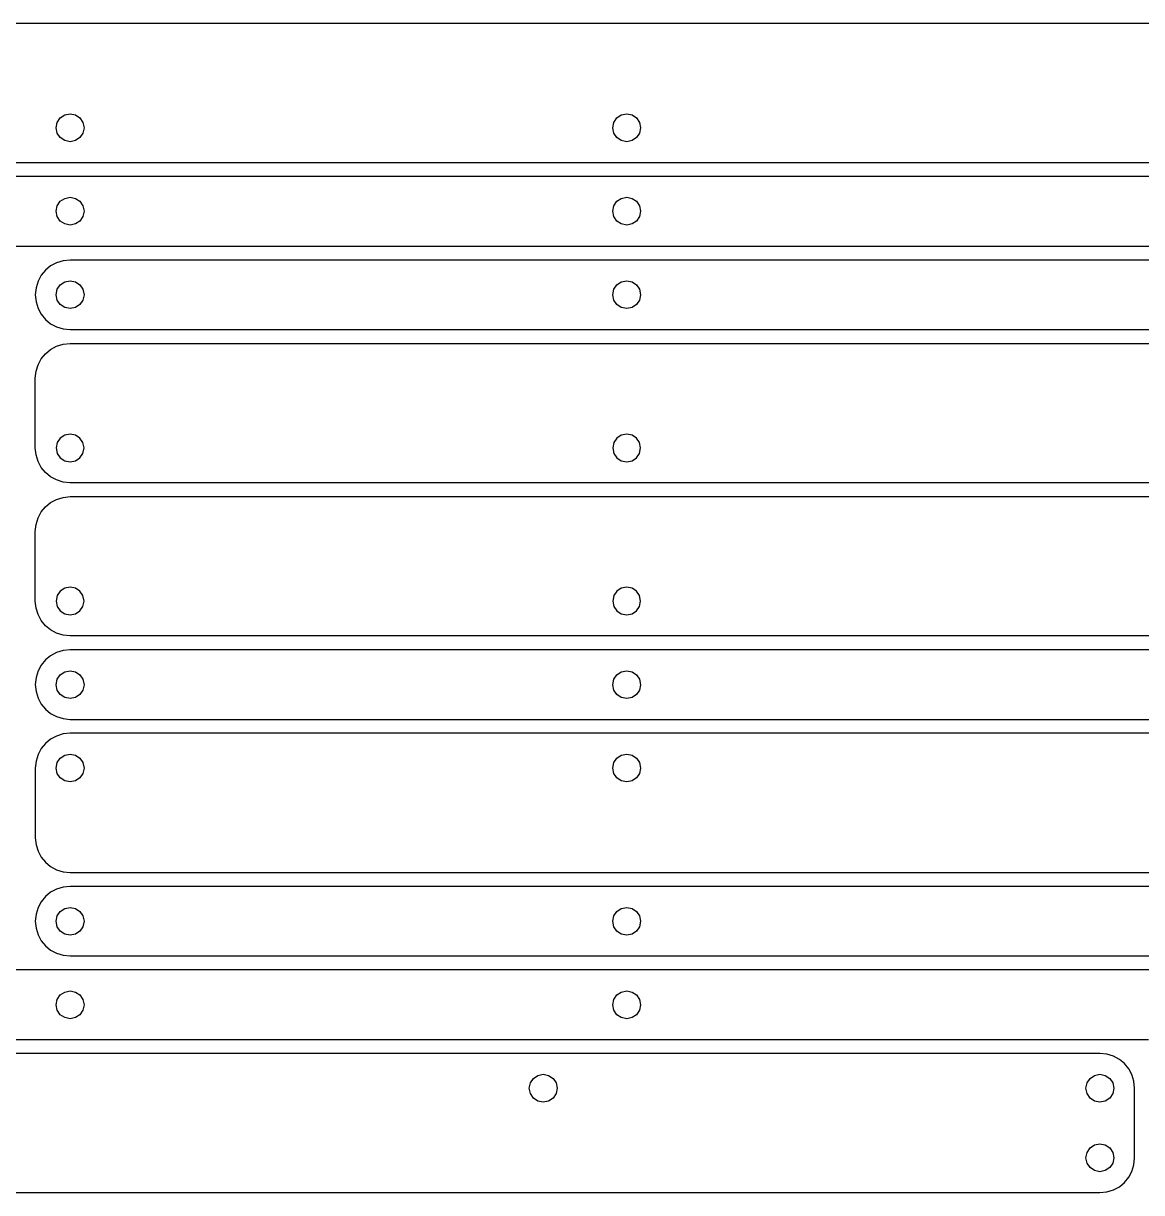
# Model space of a CAD drawing. Extents: x -2300 to 2026, y -6513 to 1502.
# Drawn here: x -1698.6 to -1537.8, y 1334.2 to 1502.2 of the extents above; entities that cross this region are included whole.
import ezdxf

# ---------------------------------------------------------------- set-up
doc = ezdxf.new("R2010")
doc.units = 0

msp = doc.modelspace()

# ---------------------------------------------------------------- linework, layer by layer
at = {"layer": 'Layer 1'}
for p, q in [((-1531.85041, 1502.24019), (-1771.85, 1502.24)), ((-1693.692481, 1488.018414), (-1693.263897, 1488.654088)), ((-1693.263897, 1488.654088), (-1692.628172, 1489.082659)), ((-1692.628172, 1489.082659), (-1691.8496, 1489.2399)), ((-1691.8496, 1489.2399), (-1691.070959, 1489.082782)), ((-1691.8496, 1489.2399), (-1691.8496, 1489.2399)), ((-1691.070959, 1489.082782), (-1690.435107, 1488.654249)), ((-1690.435107, 1488.654249), (-1690.006439, 1488.018535)), ((-1613.692093, 1488.018414), (-1613.263684, 1488.654088)), ((-1613.263684, 1488.654088), (-1612.628176, 1489.082659)), ((-1612.628176, 1489.082659), (-1611.8498, 1489.2399)), ((-1611.8498, 1489.2399), (-1611.071125, 1489.082782)), ((-1611.8498, 1489.2399), (-1611.8498, 1489.2399)), ((-1611.071125, 1489.082782), (-1610.435197, 1488.654249)), ((-1610.435197, 1488.654249), (-1610.006454, 1488.018535)), ((-1693.84963, 1487.23987), (-1693.692481, 1488.018414)), ((-1693.692328, 1486.461518), (-1693.84963, 1487.23987)), ((-1689.84935, 1487.23987), (-1690.006564, 1486.461391)), ((-1690.006439, 1488.018535), (-1689.84935, 1487.23987)), ((-1613.84917, 1487.23987), (-1613.692093, 1488.018414)), ((-1613.691971, 1486.461518), (-1613.84917, 1487.23987)), ((-1609.84933, 1487.23987), (-1610.006578, 1486.461391)), ((-1610.006454, 1488.018535), (-1609.84933, 1487.23987)), ((-1693.263653, 1485.825848), (-1693.692328, 1486.461518)), ((-1692.627959, 1485.397236), (-1693.263653, 1485.825848)), ((-1691.8496, 1485.24006), (-1692.627959, 1485.397236)), ((-1691.071086, 1485.397112), (-1691.8496, 1485.24006)), ((-1690.435275, 1485.82568), (-1691.071086, 1485.397112)), ((-1690.006564, 1486.461391), (-1690.435275, 1485.82568)), ((-1613.263522, 1485.825848), (-1613.691971, 1486.461518)), ((-1612.628056, 1485.397236), (-1613.263522, 1485.825848)), ((-1611.8498, 1485.24006), (-1612.628056, 1485.397236)), ((-1611.071252, 1485.397112), (-1611.8498, 1485.24006)), ((-1610.435365, 1485.82568), (-1611.071252, 1485.397112)), ((-1610.006578, 1486.461391), (-1610.435365, 1485.82568)), ((-1771.84981, 1482.23981), (-1531.85, 1482.24)), ((-1531.85, 1480.23994), (-1771.85, 1480.24)), ((-1693.263897, 1476.672047), (-1692.628172, 1477.100619)), ((-1692.628172, 1477.100619), (-1691.8496, 1477.25786)), ((-1691.8496, 1477.25786), (-1691.070959, 1477.100742)), ((-1691.8496, 1477.25786), (-1691.8496, 1477.25786)), ((-1691.070959, 1477.100742), (-1690.435107, 1476.67221)), ((-1613.263684, 1476.672047), (-1612.628176, 1477.100619)), ((-1612.628176, 1477.100619), (-1611.8498, 1477.25786)), ((-1611.8498, 1477.25786), (-1611.071125, 1477.100742)), ((-1611.8498, 1477.25786), (-1611.8498, 1477.25786)), ((-1611.071125, 1477.100742), (-1610.435197, 1476.67221)), ((-1693.84963, 1475.25783), (-1693.692481, 1476.036374)), ((-1693.692328, 1474.479478), (-1693.84963, 1475.25783)), ((-1693.692481, 1476.036374), (-1693.263897, 1476.672047)), ((-1690.435107, 1476.67221), (-1690.006439, 1476.036495)), ((-1689.84935, 1475.25783), (-1690.006564, 1474.479351)), ((-1690.006439, 1476.036495), (-1689.84935, 1475.25783)), ((-1613.84917, 1475.25783), (-1613.692093, 1476.036374)), ((-1613.691971, 1474.479478), (-1613.84917, 1475.25783)), ((-1613.692093, 1476.036374), (-1613.263684, 1476.672047)), ((-1610.435197, 1476.67221), (-1610.006454, 1476.036495)), ((-1609.84933, 1475.25783), (-1610.006578, 1474.479351)), ((-1610.006454, 1476.036495), (-1609.84933, 1475.25783)), ((-1693.263653, 1473.843808), (-1693.692328, 1474.479478)), ((-1692.627959, 1473.415196), (-1693.263653, 1473.843808)), ((-1691.8496, 1473.25802), (-1692.627959, 1473.415196)), ((-1691.071086, 1473.415072), (-1691.8496, 1473.25802)), ((-1690.435275, 1473.84364), (-1691.071086, 1473.415072)), ((-1690.006564, 1474.479351), (-1690.435275, 1473.84364)), ((-1613.263522, 1473.843808), (-1613.691971, 1474.479478)), ((-1612.628056, 1473.415196), (-1613.263522, 1473.843808)), ((-1611.8498, 1473.25802), (-1612.628056, 1473.415196)), ((-1611.071252, 1473.415072), (-1611.8498, 1473.25802)), ((-1610.435365, 1473.84364), (-1611.071252, 1473.415072)), ((-1610.006578, 1474.479351), (-1610.435365, 1473.84364)), ((-1771.85, 1470.24006), (-1531.85, 1470.24)), ((-1695.388935, 1466.77869), (-1695.998533, 1466.039249)), ((-1694.649482, 1467.388297), (-1695.388935, 1466.77869)), ((-1693.799975, 1467.848258), (-1694.649482, 1467.388297)), ((-1692.860214, 1468.138763), (-1693.799975, 1467.848258)), ((-1691.85, 1468.24), (-1692.860214, 1468.138763)), ((-1531.85, 1468.23972), (-1691.85, 1468.24)), ((-1696.458475, 1465.189785), (-1696.748961, 1464.250108)), ((-1695.998533, 1466.039249), (-1696.458475, 1465.189785)), ((-1693.264297, 1464.672047), (-1692.628572, 1465.100681)), ((-1692.628572, 1465.100681), (-1691.85, 1465.25786)), ((-1691.85, 1465.25786), (-1691.071421, 1465.100742)), ((-1691.85, 1465.25786), (-1691.85, 1465.25786)), ((-1691.071421, 1465.100742), (-1690.435507, 1464.67221)), ((-1613.264202, 1464.672047), (-1612.628683, 1465.100681)), ((-1612.628683, 1465.100681), (-1611.8504, 1465.25786)), ((-1611.8504, 1465.25786), (-1611.071605, 1465.100742)), ((-1611.8504, 1465.25786), (-1611.8504, 1465.25786)), ((-1611.071605, 1465.100742), (-1610.435636, 1464.67221)), ((-1696.748961, 1464.250108), (-1696.85019, 1463.24003)), ((-1693.85003, 1463.25783), (-1693.692881, 1464.036312)), ((-1693.692881, 1464.036312), (-1693.264297, 1464.672047)), ((-1690.435507, 1464.67221), (-1690.006777, 1464.036495)), ((-1690.006777, 1464.036495), (-1689.84975, 1463.25783)), ((-1613.84977, 1463.25783), (-1613.692662, 1464.036312)), ((-1613.692662, 1464.036312), (-1613.264202, 1464.672047)), ((-1610.435636, 1464.67221), (-1610.006931, 1464.036495)), ((-1610.006931, 1464.036495), (-1609.84993, 1463.25783)), ((-1696.85019, 1463.24003), (-1696.748952, 1462.229898)), ((-1696.748952, 1462.229898), (-1696.458444, 1461.290217)), ((-1693.692758, 1462.479478), (-1693.85003, 1463.25783)), ((-1693.264135, 1461.843808), (-1693.692758, 1462.479478)), ((-1692.628452, 1461.415196), (-1693.264135, 1461.843808)), ((-1690.435675, 1461.843723), (-1691.071486, 1461.415164)), ((-1690.006964, 1462.479382), (-1690.435675, 1461.843723)), ((-1689.84975, 1463.25783), (-1690.006964, 1462.479382)), ((-1613.692478, 1462.479478), (-1613.84977, 1463.25783)), ((-1613.26404, 1461.843808), (-1613.692478, 1462.479478)), ((-1612.628625, 1461.415196), (-1613.26404, 1461.843808)), ((-1610.4358, 1461.843723), (-1611.071666, 1461.415164)), ((-1610.007117, 1462.479382), (-1610.4358, 1461.843723)), ((-1609.84993, 1463.25783), (-1610.007117, 1462.479382)), ((-1696.458444, 1461.290217), (-1695.998475, 1460.440784)), ((-1695.998475, 1460.440784), (-1695.388852, 1459.701397)), ((-1691.85, 1461.25802), (-1692.628452, 1461.415196)), ((-1691.071486, 1461.415164), (-1691.85, 1461.25802)), ((-1611.8504, 1461.25802), (-1612.628625, 1461.415196)), ((-1611.071666, 1461.415164), (-1611.8504, 1461.25802)), ((-1695.388852, 1459.701397), (-1694.649385, 1459.091856)), ((-1694.649385, 1459.091856), (-1693.799882, 1458.631957)), ((-1693.799882, 1458.631957), (-1692.860151, 1458.341499)), ((-1692.860151, 1458.341499), (-1691.85, 1458.24028)), ((-1691.85, 1458.24028), (-1531.85, 1458.24)), ((-1695.388992, 1454.778853), (-1694.649646, 1455.388475)), ((-1694.649646, 1455.388475), (-1693.800249, 1455.848444)), ((-1693.800249, 1455.848444), (-1692.860592, 1456.138952)), ((-1692.860592, 1456.138952), (-1691.85047, 1456.24019)), ((-1691.85047, 1456.24019), (-1531.85, 1456.24)), ((-1696.458357, 1453.189882), (-1695.998494, 1454.039385)), ((-1695.998494, 1454.039385), (-1695.388992, 1454.778853)), ((-1696.85, 1451.24), (-1696.748791, 1452.250151)), ((-1696.748791, 1452.250151), (-1696.458357, 1453.189882)), ((-1696.84953, 1441.24019), (-1696.85, 1451.24)), ((-1691.8504, 1443.2397), (-1692.629041, 1443.082585)), ((-1691.071828, 1443.082556), (-1691.8504, 1443.2397)), ((-1691.8504, 1443.2397), (-1691.8504, 1443.2397)), ((-1611.85, 1443.2397), (-1612.628641, 1443.082585)), ((-1611.071532, 1443.082556), (-1611.85, 1443.2397)), ((-1611.85, 1443.2397), (-1611.85, 1443.2397)), ((-1693.693561, 1442.018428), (-1693.85065, 1441.23989)), ((-1693.264892, 1442.654077), (-1693.693561, 1442.018428)), ((-1692.629041, 1443.082585), (-1693.264892, 1442.654077)), ((-1690.436103, 1442.653998), (-1691.071828, 1443.082556)), ((-1690.007519, 1442.018338), (-1690.436103, 1442.653998)), ((-1689.85037, 1441.23989), (-1690.007519, 1442.018338)), ((-1613.693161, 1442.018428), (-1613.85025, 1441.23989)), ((-1613.264492, 1442.654077), (-1613.693161, 1442.018428)), ((-1612.628641, 1443.082585), (-1613.264492, 1442.654077)), ((-1610.436033, 1442.653998), (-1611.071532, 1443.082556)), ((-1610.007676, 1442.018338), (-1610.436033, 1442.653998)), ((-1609.85063, 1441.23989), (-1610.007676, 1442.018338)), ((-1696.748321, 1440.230039), (-1696.84953, 1441.24019)), ((-1696.457887, 1439.290308), (-1696.748321, 1440.230039)), ((-1693.85065, 1441.23989), (-1693.693436, 1440.461411)), ((-1693.693436, 1440.461411), (-1693.264724, 1439.8257)), ((-1693.264724, 1439.8257), (-1692.628914, 1439.397132)), ((-1691.072041, 1439.397256), (-1690.436347, 1439.825868)), ((-1690.436347, 1439.825868), (-1690.007672, 1440.461538)), ((-1690.007672, 1440.461538), (-1689.85037, 1441.23989)), ((-1613.85025, 1441.23989), (-1613.693036, 1440.461411)), ((-1613.693036, 1440.461411), (-1613.264324, 1439.8257)), ((-1613.264324, 1439.8257), (-1612.628514, 1439.397132)), ((-1611.071744, 1439.397256), (-1610.436277, 1439.825868)), ((-1610.436277, 1439.825868), (-1610.007829, 1440.461538)), ((-1610.007829, 1440.461538), (-1609.85063, 1441.23989)), ((-1695.998024, 1438.440805), (-1696.457887, 1439.290308)), ((-1695.388522, 1437.701338), (-1695.998024, 1438.440805)), ((-1692.628914, 1439.397132), (-1691.8504, 1439.24008)), ((-1691.8504, 1439.24008), (-1691.072041, 1439.397256)), ((-1612.628514, 1439.397132), (-1611.85, 1439.24008)), ((-1611.85, 1439.24008), (-1611.071744, 1439.397256)), ((-1694.649176, 1437.091715), (-1695.388522, 1437.701338)), ((-1693.799779, 1436.631746), (-1694.649176, 1437.091715)), ((-1692.860122, 1436.341238), (-1693.799779, 1436.631746)), ((-1691.85, 1436.24), (-1692.860122, 1436.341238)), ((-1531.85019, 1436.23981), (-1691.85, 1436.24)), ((-1695.388992, 1432.778853), (-1694.649646, 1433.388475)), ((-1694.649646, 1433.388475), (-1693.800249, 1433.848444)), ((-1693.800249, 1433.848444), (-1692.860592, 1434.138952)), ((-1692.860592, 1434.138952), (-1691.85047, 1434.24019)), ((-1691.85047, 1434.24019), (-1531.85, 1434.24)), ((-1696.458357, 1431.189882), (-1695.998494, 1432.039385)), ((-1695.998494, 1432.039385), (-1695.388992, 1432.778853)), ((-1696.85, 1429.24), (-1696.748791, 1430.250151)), ((-1696.748791, 1430.250151), (-1696.458357, 1431.189882)), ((-1696.84953, 1419.24041), (-1696.85, 1429.24)), ((-1693.693453, 1420.018428), (-1693.85067, 1419.23989)), ((-1693.26472, 1420.654077), (-1693.693453, 1420.018428)), ((-1692.628844, 1421.082585), (-1693.26472, 1420.654077)), ((-1691.8502, 1421.2397), (-1692.628844, 1421.082585)), ((-1691.071662, 1421.082463), (-1691.8502, 1421.2397)), ((-1691.8502, 1421.2397), (-1691.8502, 1421.2397)), ((-1690.436013, 1420.653915), (-1691.071662, 1421.082463)), ((-1690.007505, 1420.018307), (-1690.436013, 1420.653915)), ((-1689.85039, 1419.23989), (-1690.007505, 1420.018307)), ((-1613.693146, 1420.018428), (-1613.85027, 1419.23989)), ((-1613.264402, 1420.654077), (-1613.693146, 1420.018428)), ((-1612.628475, 1421.082585), (-1613.264402, 1420.654077)), ((-1611.8498, 1421.2397), (-1612.628475, 1421.082585)), ((-1611.071424, 1421.082463), (-1611.8498, 1421.2397)), ((-1611.8498, 1421.2397), (-1611.8498, 1421.2397)), ((-1610.435915, 1420.653915), (-1611.071424, 1421.082463)), ((-1610.007507, 1420.018307), (-1610.435915, 1420.653915)), ((-1609.85043, 1419.23989), (-1610.007507, 1420.018307)), ((-1696.748321, 1418.23025), (-1696.84953, 1419.24041)), ((-1696.457887, 1417.290494), (-1696.748321, 1418.23025)), ((-1693.85067, 1419.23989), (-1693.693422, 1418.461408)), ((-1693.693422, 1418.461408), (-1693.264635, 1417.825673)), ((-1690.436175, 1417.825758), (-1690.007565, 1418.461504)), ((-1690.007565, 1418.461504), (-1689.85039, 1419.23989)), ((-1613.85027, 1419.23989), (-1613.693022, 1418.461408)), ((-1613.693022, 1418.461408), (-1613.264235, 1417.825673)), ((-1610.436078, 1417.825758), (-1610.007629, 1418.461504)), ((-1610.007629, 1418.461504), (-1609.85043, 1419.23989)), ((-1695.998024, 1416.440955), (-1696.457887, 1417.290494)), ((-1695.388522, 1415.701448), (-1695.998024, 1416.440955)), ((-1693.264635, 1417.825673), (-1692.628748, 1417.397039)), ((-1692.628748, 1417.397039), (-1691.8502, 1417.23986)), ((-1691.8502, 1417.23986), (-1691.071845, 1417.397071)), ((-1691.071845, 1417.397071), (-1690.436175, 1417.825758)), ((-1613.264235, 1417.825673), (-1612.628348, 1417.397039)), ((-1612.628348, 1417.397039), (-1611.8498, 1417.23986)), ((-1611.8498, 1417.23986), (-1611.071544, 1417.397071)), ((-1611.071544, 1417.397071), (-1610.436078, 1417.825758)), ((-1694.649176, 1415.091785), (-1695.388522, 1415.701448)), ((-1693.799779, 1414.63178), (-1694.649176, 1415.091785)), ((-1692.860122, 1414.341247), (-1693.799779, 1414.63178)), ((-1691.85, 1414.24), (-1692.860122, 1414.341247)), ((-1531.85041, 1414.23959), (-1691.85, 1414.24)), ((-1694.64901, 1411.388436), (-1695.38833, 1410.77891)), ((-1693.799652, 1411.848327), (-1694.64901, 1411.388436)), ((-1692.86005, 1412.138782), (-1693.799652, 1411.848327)), ((-1691.85, 1412.24), (-1692.86005, 1412.138782)), ((-1531.85, 1412.23972), (-1691.85, 1412.24)), ((-1695.997815, 1410.03955), (-1696.457671, 1409.190156)), ((-1695.38833, 1410.77891), (-1695.997815, 1410.03955)), ((-1696.748101, 1408.250529), (-1696.84931, 1407.24047)), ((-1696.457671, 1409.190156), (-1696.748101, 1408.250529)), ((-1693.85023, 1407.22216), (-1693.69305, 1408.000639)), ((-1693.69305, 1408.000639), (-1693.264414, 1408.63635)), ((-1693.264414, 1408.63635), (-1692.628679, 1409.064918)), ((-1692.628679, 1409.064918), (-1691.8502, 1409.22197)), ((-1691.8502, 1409.22197), (-1691.071838, 1409.064794)), ((-1691.071838, 1409.064794), (-1690.43612, 1408.636182)), ((-1690.43612, 1408.636182), (-1690.00738, 1408.000512)), ((-1690.00738, 1408.000512), (-1689.84995, 1407.22216)), ((-1613.85005, 1407.22216), (-1613.692805, 1408.000639)), ((-1613.692805, 1408.000639), (-1613.264042, 1408.63635)), ((-1613.264042, 1408.63635), (-1612.628221, 1409.064918)), ((-1612.628221, 1409.064918), (-1611.8498, 1409.22197)), ((-1611.8498, 1409.22197), (-1611.071544, 1409.064794)), ((-1611.071544, 1409.064794), (-1610.436078, 1408.636182)), ((-1610.436078, 1408.636182), (-1610.007629, 1408.000512)), ((-1610.007629, 1408.000512), (-1609.85043, 1407.22216)), ((-1696.84931, 1407.24047), (-1696.748101, 1406.230319)), ((-1696.748101, 1406.230319), (-1696.457671, 1405.290588)), ((-1693.693237, 1406.443622), (-1693.85023, 1407.22216)), ((-1693.264582, 1405.807973), (-1693.693237, 1406.443622)), ((-1690.007133, 1406.443712), (-1690.435793, 1405.808053)), ((-1689.84995, 1407.22216), (-1690.007133, 1406.443712)), ((-1613.692961, 1406.443622), (-1613.85005, 1407.22216)), ((-1613.264293, 1405.807973), (-1613.692961, 1406.443622)), ((-1610.007476, 1406.443712), (-1610.435833, 1405.808053)), ((-1609.85043, 1407.22216), (-1610.007476, 1406.443712)), ((-1696.457671, 1405.290588), (-1695.997815, 1404.441085)), ((-1692.628744, 1405.379465), (-1693.264582, 1405.807973)), ((-1691.8502, 1405.22235), (-1692.628744, 1405.379465)), ((-1691.071594, 1405.379494), (-1691.8502, 1405.22235)), ((-1691.8502, 1405.22235), (-1691.8502, 1405.22235)), ((-1690.435793, 1405.808053), (-1691.071594, 1405.379494)), ((-1612.628441, 1405.379465), (-1613.264293, 1405.807973)), ((-1611.8498, 1405.22235), (-1612.628441, 1405.379465)), ((-1611.071332, 1405.379494), (-1611.8498, 1405.22235)), ((-1611.8498, 1405.22235), (-1611.8498, 1405.22235)), ((-1610.435833, 1405.808053), (-1611.071332, 1405.379494)), ((-1695.997815, 1404.441085), (-1695.38833, 1403.701617)), ((-1695.38833, 1403.701617), (-1694.64901, 1403.091995)), ((-1694.64901, 1403.091995), (-1693.799652, 1402.632026)), ((-1693.799652, 1402.632026), (-1692.86005, 1402.341518)), ((-1692.86005, 1402.341518), (-1691.85, 1402.24028)), ((-1691.85, 1402.24028), (-1531.85, 1402.24)), ((-1693.799813, 1399.848254), (-1694.649246, 1399.388285)), ((-1692.860132, 1400.138762), (-1693.799813, 1399.848254)), ((-1691.85, 1400.24), (-1692.860132, 1400.138762)), ((-1531.85041, 1400.24019), (-1691.85, 1400.24)), ((-1695.998174, 1398.039195), (-1696.458073, 1397.189692)), ((-1695.388632, 1398.778662), (-1695.998174, 1398.039195)), ((-1694.649246, 1399.388285), (-1695.388632, 1398.778662)), ((-1696.748531, 1396.249961), (-1696.84975, 1395.23981)), ((-1696.458073, 1397.189692), (-1696.748531, 1396.249961)), ((-1693.693422, 1396.018589), (-1693.264635, 1396.6543)), ((-1693.264635, 1396.6543), (-1692.628748, 1397.082868)), ((-1692.628748, 1397.082868), (-1691.8502, 1397.23992)), ((-1691.8502, 1397.23992), (-1691.071876, 1397.082744)), ((-1691.071876, 1397.082744), (-1690.436258, 1396.654132)), ((-1690.436258, 1396.654132), (-1690.007658, 1396.018462)), ((-1613.693022, 1396.018589), (-1613.264235, 1396.6543)), ((-1613.264235, 1396.6543), (-1612.628348, 1397.082868)), ((-1612.628348, 1397.082868), (-1611.8498, 1397.23992)), ((-1611.8498, 1397.23992), (-1611.071544, 1397.082744)), ((-1611.071544, 1397.082744), (-1610.436078, 1396.654132)), ((-1610.436078, 1396.654132), (-1610.007629, 1396.018462)), ((-1696.84975, 1395.23981), (-1696.85, 1385.24)), ((-1693.85067, 1395.24011), (-1693.693422, 1396.018589)), ((-1693.693546, 1394.461572), (-1693.85067, 1395.24011)), ((-1693.264802, 1393.825923), (-1693.693546, 1394.461572)), ((-1690.007535, 1394.461662), (-1690.436095, 1393.826002)), ((-1690.007658, 1396.018462), (-1689.85039, 1395.24011)), ((-1689.85039, 1395.24011), (-1690.007535, 1394.461662)), ((-1613.85027, 1395.24011), (-1613.693022, 1396.018589)), ((-1613.693146, 1394.461572), (-1613.85027, 1395.24011)), ((-1613.264402, 1393.825923), (-1613.693146, 1394.461572)), ((-1610.007507, 1394.461662), (-1610.435915, 1393.826002)), ((-1610.007629, 1396.018462), (-1609.85043, 1395.24011)), ((-1609.85043, 1395.24011), (-1610.007507, 1394.461662)), ((-1692.628875, 1393.397415), (-1693.264802, 1393.825923)), ((-1691.8502, 1393.2403), (-1692.628875, 1393.397415)), ((-1691.071755, 1393.397444), (-1691.8502, 1393.2403)), ((-1691.8502, 1393.2403), (-1691.8502, 1393.2403)), ((-1690.436095, 1393.826002), (-1691.071755, 1393.397444)), ((-1612.628475, 1393.397415), (-1613.264402, 1393.825923)), ((-1611.8498, 1393.2403), (-1612.628475, 1393.397415)), ((-1611.071424, 1393.397444), (-1611.8498, 1393.2403)), ((-1611.8498, 1393.2403), (-1611.8498, 1393.2403)), ((-1610.435915, 1393.826002), (-1611.071424, 1393.397444)), ((-1696.85, 1385.24), (-1696.748781, 1384.229849)), ((-1696.748781, 1384.229849), (-1696.458323, 1383.290118)), ((-1696.458323, 1383.290118), (-1695.998424, 1382.440615)), ((-1695.998424, 1382.440615), (-1695.388882, 1381.701147)), ((-1695.388882, 1381.701147), (-1694.649496, 1381.091525)), ((-1694.649496, 1381.091525), (-1693.800063, 1380.631556)), ((-1693.800063, 1380.631556), (-1692.860382, 1380.341048)), ((-1692.860382, 1380.341048), (-1691.85025, 1380.23981)), ((-1691.85025, 1380.23981), (-1531.85, 1380.24)), ((-1693.799779, 1377.848323), (-1694.649176, 1377.388424)), ((-1692.860122, 1378.138781), (-1693.799779, 1377.848323)), ((-1691.85, 1378.24), (-1692.860122, 1378.138781)), ((-1531.85, 1378.23994), (-1691.85, 1378.24)), ((-1695.998024, 1376.039496), (-1696.457887, 1375.190063)), ((-1695.388522, 1376.778883), (-1695.998024, 1376.039496)), ((-1694.649176, 1377.388424), (-1695.388522, 1376.778883)), ((-1696.748321, 1374.250382), (-1696.84953, 1373.24025)), ((-1696.457887, 1375.190063), (-1696.748321, 1374.250382)), ((-1693.693236, 1374.000649), (-1693.264524, 1374.63636)), ((-1693.264524, 1374.63636), (-1692.628714, 1375.064928)), ((-1692.628714, 1375.064928), (-1691.8502, 1375.22198)), ((-1691.8502, 1375.22198), (-1691.071841, 1375.064804)), ((-1691.071841, 1375.064804), (-1690.436147, 1374.636192)), ((-1690.436147, 1374.636192), (-1690.007472, 1374.000522)), ((-1613.692836, 1374.000649), (-1613.264124, 1374.63636)), ((-1613.264124, 1374.63636), (-1612.628314, 1375.064928)), ((-1612.628314, 1375.064928), (-1611.8498, 1375.22198)), ((-1611.8498, 1375.22198), (-1611.071544, 1375.064804)), ((-1611.071544, 1375.064804), (-1610.436078, 1374.636192)), ((-1610.436078, 1374.636192), (-1610.007629, 1374.000522)), ((-1696.84953, 1373.24025), (-1696.748321, 1372.230099)), ((-1693.85045, 1373.22217), (-1693.693236, 1374.000649)), ((-1693.693361, 1372.443505), (-1693.85045, 1373.22217)), ((-1690.007472, 1374.000522), (-1689.85017, 1373.22217)), ((-1689.85017, 1373.22217), (-1690.007319, 1372.443626)), ((-1613.85005, 1373.22217), (-1613.692836, 1374.000649)), ((-1613.692961, 1372.443505), (-1613.85005, 1373.22217)), ((-1610.007629, 1374.000522), (-1609.85043, 1373.22217)), ((-1609.85043, 1373.22217), (-1610.007476, 1372.443626)), ((-1696.748321, 1372.230099), (-1696.457887, 1371.290368)), ((-1696.457887, 1371.290368), (-1695.998024, 1370.440865)), ((-1693.264692, 1371.807791), (-1693.693361, 1372.443505)), ((-1692.628841, 1371.379258), (-1693.264692, 1371.807791)), ((-1691.8502, 1371.22214), (-1692.628841, 1371.379258)), ((-1691.071628, 1371.379381), (-1691.8502, 1371.22214)), ((-1691.8502, 1371.22214), (-1691.8502, 1371.22214)), ((-1690.435903, 1371.807953), (-1691.071628, 1371.379381)), ((-1690.007319, 1372.443626), (-1690.435903, 1371.807953)), ((-1613.264293, 1371.807791), (-1613.692961, 1372.443505)), ((-1612.628441, 1371.379258), (-1613.264293, 1371.807791)), ((-1611.8498, 1371.22214), (-1612.628441, 1371.379258)), ((-1611.071332, 1371.379381), (-1611.8498, 1371.22214)), ((-1611.8498, 1371.22214), (-1611.8498, 1371.22214)), ((-1610.435833, 1371.807953), (-1611.071332, 1371.379381)), ((-1610.007476, 1372.443626), (-1610.435833, 1371.807953)), ((-1695.998024, 1370.440865), (-1695.388522, 1369.701397)), ((-1695.388522, 1369.701397), (-1694.649176, 1369.091775)), ((-1694.649176, 1369.091775), (-1693.799779, 1368.631806)), ((-1693.799779, 1368.631806), (-1692.860122, 1368.341298)), ((-1692.860122, 1368.341298), (-1691.85, 1368.24006)), ((-1691.85, 1368.24006), (-1531.85, 1368.24)), ((-1531.85019, 1366.23953), (-1931.85, 1366.24)), ((-1693.690922, 1362.000712), (-1693.262135, 1362.636448)), ((-1693.262135, 1362.636448), (-1692.626248, 1363.065081)), ((-1692.626248, 1363.065081), (-1691.8477, 1363.22226)), ((-1691.8477, 1363.22226), (-1691.069376, 1363.065049)), ((-1691.8477, 1363.22226), (-1691.8477, 1363.22226)), ((-1691.069376, 1363.065049), (-1690.433758, 1362.636362)), ((-1690.433758, 1362.636362), (-1690.005158, 1362.000616)), ((-1613.690536, 1362.000712), (-1613.261825, 1362.636448)), ((-1613.261825, 1362.636448), (-1612.626014, 1363.065081)), ((-1612.626014, 1363.065081), (-1611.8475, 1363.22226)), ((-1611.8475, 1363.22226), (-1611.069213, 1363.065049)), ((-1611.8475, 1363.22226), (-1611.8475, 1363.22226)), ((-1611.069213, 1363.065049), (-1610.433695, 1362.636362)), ((-1610.433695, 1362.636362), (-1610.005237, 1362.000616)), ((-1693.84817, 1361.22223), (-1693.690922, 1362.000712)), ((-1693.691046, 1360.443692), (-1693.84817, 1361.22223)), ((-1690.005158, 1362.000616), (-1689.84789, 1361.22223)), ((-1689.84789, 1361.22223), (-1690.005036, 1360.443813)), ((-1613.84775, 1361.22223), (-1613.690536, 1362.000712)), ((-1613.690661, 1360.443692), (-1613.84775, 1361.22223)), ((-1610.005237, 1362.000616), (-1609.84813, 1361.22223)), ((-1609.84813, 1361.22223), (-1610.005176, 1360.443813)), ((-1693.262303, 1359.808043), (-1693.691046, 1360.443692)), ((-1692.626375, 1359.379535), (-1693.262303, 1359.808043)), ((-1691.8477, 1359.22242), (-1692.626375, 1359.379535)), ((-1691.069255, 1359.379657), (-1691.8477, 1359.22242)), ((-1690.433596, 1359.808205), (-1691.069255, 1359.379657)), ((-1690.005036, 1360.443813), (-1690.433596, 1359.808205)), ((-1613.261993, 1359.808043), (-1613.690661, 1360.443692)), ((-1612.626141, 1359.379535), (-1613.261993, 1359.808043)), ((-1611.8475, 1359.22242), (-1612.626141, 1359.379535)), ((-1611.069032, 1359.379657), (-1611.8475, 1359.22242)), ((-1610.433533, 1359.808205), (-1611.069032, 1359.379657)), ((-1610.005176, 1360.443813), (-1610.433533, 1359.808205)), ((-1931.85, 1356.24), (-1536.85, 1356.24)), ((-1543.84975, 1354.24019), (-2183.85, 1354.24)), ((-1542.839618, 1354.138952), (-1543.84975, 1354.24019)), ((-1541.899937, 1353.848444), (-1542.839618, 1354.138952)), ((-1541.050504, 1353.388475), (-1541.899937, 1353.848444)), ((-1540.311117, 1352.778853), (-1541.050504, 1353.388475)), ((-1539.701576, 1352.039385), (-1540.311117, 1352.778853)), ((-1625.263022, 1350.653863), (-1624.627352, 1351.082538)), ((-1624.627352, 1351.082538), (-1623.849, 1351.23984)), ((-1623.849, 1351.23984), (-1623.070456, 1351.08266)), ((-1623.849, 1351.23984), (-1623.849, 1351.23984)), ((-1623.070456, 1351.08266), (-1622.434783, 1350.654024)), ((-1545.263022, 1350.653863), (-1544.627352, 1351.082538)), ((-1544.627352, 1351.082538), (-1543.849, 1351.23984)), ((-1543.849, 1351.23984), (-1543.07048, 1351.08266)), ((-1543.849, 1351.23984), (-1543.849, 1351.23984)), ((-1543.07048, 1351.08266), (-1542.434645, 1350.654024)), ((-1539.241677, 1351.189882), (-1539.701576, 1352.039385)), ((-1538.951219, 1350.250151), (-1539.241677, 1351.189882)), ((-1625.84881, 1349.23981), (-1625.691634, 1350.018169)), ((-1625.691758, 1348.461365), (-1625.84881, 1349.23981)), ((-1625.691634, 1350.018169), (-1625.263022, 1350.653863)), ((-1622.434783, 1350.654024), (-1622.006211, 1350.018289)), ((-1622.006211, 1350.018289), (-1621.84897, 1349.23981)), ((-1621.84897, 1349.23981), (-1622.006088, 1348.461238)), ((-1545.84881, 1349.23981), (-1545.691634, 1350.018169)), ((-1545.691789, 1348.461365), (-1545.84881, 1349.23981)), ((-1545.691634, 1350.018169), (-1545.263022, 1350.653863)), ((-1542.434645, 1350.654024), (-1542.00587, 1350.018289)), ((-1542.00587, 1350.018289), (-1541.84853, 1349.23981)), ((-1541.84853, 1349.23981), (-1542.005748, 1348.461238)), ((-1538.85, 1349.24), (-1538.951219, 1350.250151)), ((-1538.85025, 1339.24019), (-1538.85, 1349.24)), ((-1625.26319, 1347.825705), (-1625.691758, 1348.461365)), ((-1624.627479, 1347.397146), (-1625.26319, 1347.825705)), ((-1623.849, 1347.24), (-1624.627479, 1347.397146)), ((-1623.070335, 1347.397021), (-1623.849, 1347.24)), ((-1622.434621, 1347.825538), (-1623.070335, 1347.397021)), ((-1622.006088, 1348.461238), (-1622.434621, 1347.825538)), ((-1545.263273, 1347.825705), (-1545.691789, 1348.461365)), ((-1544.627572, 1347.397146), (-1545.263273, 1347.825705)), ((-1543.849, 1347.24), (-1544.627572, 1347.397146)), ((-1543.070359, 1347.397021), (-1543.849, 1347.24)), ((-1542.434483, 1347.825538), (-1543.070359, 1347.397021)), ((-1542.005748, 1348.461238), (-1542.434483, 1347.825538)), ((-1545.691665, 1340.017909), (-1545.263105, 1340.65362)), ((-1545.263105, 1340.65362), (-1544.627445, 1341.082188)), ((-1544.627445, 1341.082188), (-1543.849, 1341.23924)), ((-1543.849, 1341.23924), (-1543.070676, 1341.082064)), ((-1543.849, 1341.23924), (-1543.849, 1341.23924)), ((-1543.070676, 1341.082064), (-1542.435058, 1340.653452)), ((-1542.435058, 1340.653452), (-1542.006458, 1340.017782)), ((-1545.84881, 1339.23943), (-1545.691665, 1340.017909)), ((-1545.691789, 1338.460892), (-1545.84881, 1339.23943)), ((-1542.006458, 1340.017782), (-1541.84919, 1339.23943)), ((-1541.84919, 1339.23943), (-1542.006336, 1338.460982)), ((-1538.951469, 1338.230039), (-1538.85025, 1339.24019)), ((-1545.263273, 1337.825243), (-1545.691789, 1338.460892)), ((-1544.627572, 1337.396735), (-1545.263273, 1337.825243)), ((-1543.849, 1337.23962), (-1544.627572, 1337.396735)), ((-1543.070555, 1337.396764), (-1543.849, 1337.23962)), ((-1542.434896, 1337.825322), (-1543.070555, 1337.396764)), ((-1542.006336, 1338.460982), (-1542.434896, 1337.825322)), ((-1539.701826, 1336.440805), (-1539.241927, 1337.290308)), ((-1539.241927, 1337.290308), (-1538.951469, 1338.230039)), ((-1541.050754, 1335.091715), (-1540.311367, 1335.701338)), ((-1540.311367, 1335.701338), (-1539.701826, 1336.440805)), ((-2183.84981, 1334.23981), (-1543.85, 1334.24)), ((-1543.85, 1334.24), (-1542.839868, 1334.341238)), ((-1542.839868, 1334.341238), (-1541.900187, 1334.631746)), ((-1541.900187, 1334.631746), (-1541.050754, 1335.091715))]:
    msp.add_line(p, q, dxfattribs=at)

doc.saveas('drawing.dxf')
